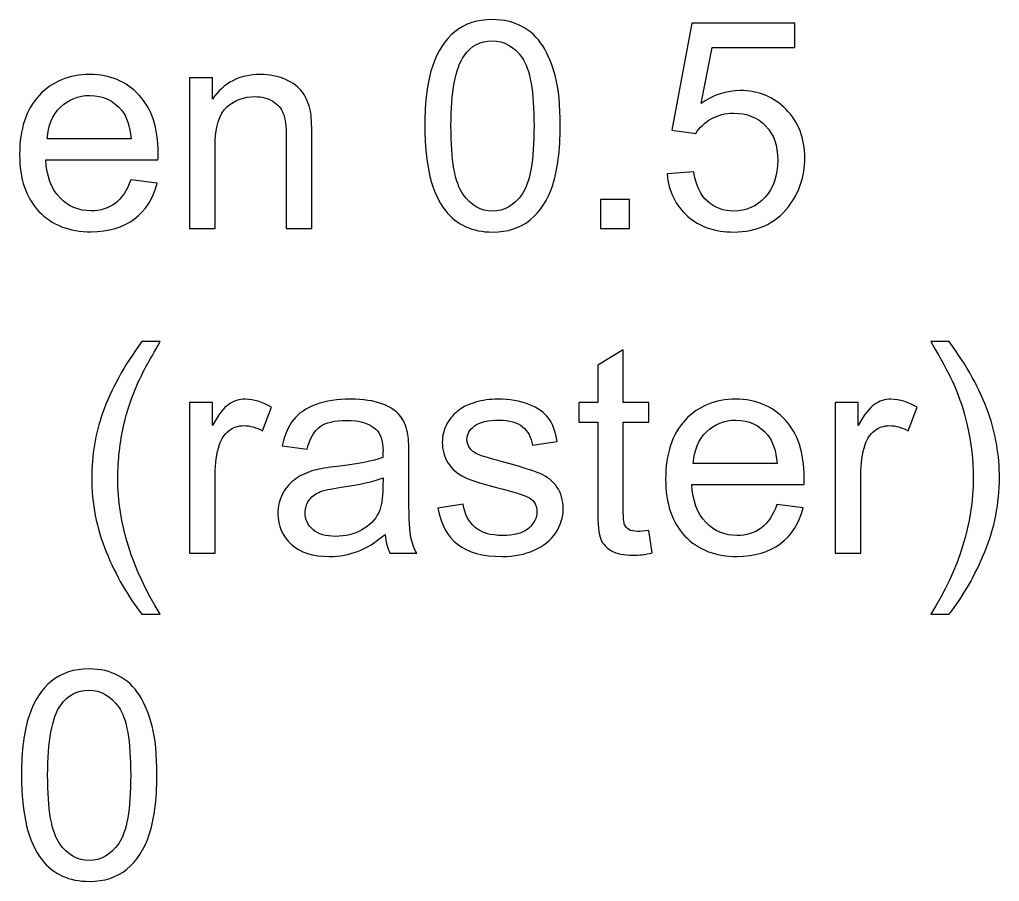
# Model space of a CAD drawing. Header units: millimetres. Extents: x -479 to -15, y -2164 to 1316.
# Drawn here: x -413.8 to -360.3, y 165 to 212 of the extents above; entities that cross this region are included whole.
import ezdxf

# ---------------------------------------------------------------- set-up
doc = ezdxf.new("R2010")
doc.units = ezdxf.units.MM
doc.header["$MEASUREMENT"] = 0
doc.layers.add('Laag 1', color=7, linetype='Continuous')

msp = doc.modelspace()

# ---------------------------------------------------------------- linework, layer by layer
at = {"layer": 'Laag 1', "color": 250}
for points, knots in [([(-391.6902, 206.1697), (-391.6902, 207.5092), (-391.5529, 208.5924), (-391.2781, 209.4114), (-391.2781, 209.4114), (-391.0007, 210.233), (-390.5912, 210.8644), (-390.047, 211.3056), (-390.047, 211.3056), (-389.5054, 211.7468), (-388.8211, 211.9661), (-387.9968, 211.9661), (-387.9968, 211.9661), (-387.3892, 211.9661), (-386.8555, 211.8446), (-386.3932, 211.5989), (-386.3932, 211.5989), (-385.9335, 211.3532), (-385.553, 210.9992), (-385.2571, 210.5368), (-385.2571, 210.5368), (-384.9612, 210.0771), (-384.7287, 209.5144), (-384.5597, 208.8513), (-384.5597, 208.8513), (-384.3879, 208.1881), (-384.3034, 207.2925), (-384.3034, 206.1697), (-384.3034, 206.1697), (-384.3034, 204.8382), (-384.4408, 203.7603), (-384.7129, 202.9413), (-384.7129, 202.9413), (-384.985, 202.1196), (-385.3945, 201.4882), (-385.9387, 201.0443), (-385.9387, 201.0443), (-386.4803, 200.6005), (-387.1672, 200.3786), (-387.9968, 200.3786), (-387.9968, 200.3786), (-389.0879, 200.3786), (-389.9466, 200.7669), (-390.5701, 201.5463), (-390.5701, 201.5463), (-391.3177, 202.4974), (-391.6902, 204.0377), (-391.6902, 206.1697)], [0, 0, 0, 0, 0.0769231, 0.0769231, 0.0769231, 0.0769231, 0.1538462, 0.1538462, 0.1538462, 0.1538462, 0.2307692, 0.2307692, 0.2307692, 0.2307692, 0.3076923, 0.3076923, 0.3076923, 0.3076923, 0.3846154, 0.3846154, 0.3846154, 0.3846154, 0.4615385, 0.4615385, 0.4615385, 0.4615385, 0.5384615, 0.5384615, 0.5384615, 0.5384615, 0.6153846, 0.6153846, 0.6153846, 0.6153846, 0.6923077, 0.6923077, 0.6923077, 0.6923077, 0.7692308, 0.7692308, 0.7692308, 0.7692308, 0.8461538, 0.8461538, 0.8461538, 0.8461538, 1, 1, 1, 1]), ([(-378.47, 203.5489), (-378.47, 203.5489), (-377.0117, 203.6599), (-377.0117, 203.6599), (-377.0117, 203.6599), (-376.9034, 202.9492), (-376.6524, 202.4155), (-376.2614, 202.0562), (-376.2614, 202.0562), (-375.8704, 201.6995), (-375.3922, 201.5199), (-374.8294, 201.5199), (-374.8294, 201.5199), (-374.1505, 201.5199), (-373.5825, 201.7735), (-373.1201, 202.2781), (-373.1201, 202.2781), (-372.6604, 202.7854), (-372.4306, 203.4564), (-372.4306, 204.2913), (-372.4306, 204.2913), (-372.4306, 205.0865), (-372.6499, 205.7126), (-373.0911, 206.1723), (-373.0911, 206.1723), (-373.5323, 206.632), (-374.1161, 206.8619), (-374.8427, 206.8619), (-374.8427, 206.8619), (-375.2944, 206.8619), (-375.6986, 206.7588), (-376.0579, 206.5528), (-376.0579, 206.5528), (-376.4146, 206.3467), (-376.6947, 206.0799), (-376.9007, 205.7523), (-376.9007, 205.7523), (-376.9007, 205.7523), (-378.2164, 205.9425), (-378.2164, 205.9425), (-378.2164, 205.9425), (-378.2164, 205.9425), (-377.1226, 211.7759), (-377.1226, 211.7759), (-377.1226, 211.7759), (-377.1226, 211.7759), (-371.4953, 211.7759), (-371.4953, 211.7759), (-371.4953, 211.7759), (-371.4953, 211.7759), (-371.4953, 210.4443), (-371.4953, 210.4443), (-371.4953, 210.4443), (-371.4953, 210.4443), (-376.0104, 210.4443), (-376.0104, 210.4443), (-376.0104, 210.4443), (-376.0104, 210.4443), (-376.6154, 207.3823), (-376.6154, 207.3823), (-376.6154, 207.3823), (-375.9364, 207.8605), (-375.2231, 208.0983), (-374.4781, 208.0983), (-374.4781, 208.0983), (-373.49, 208.0983), (-372.6551, 207.7549), (-371.9762, 207.068), (-371.9762, 207.068), (-371.2972, 206.3811), (-370.9564, 205.4986), (-370.9564, 204.4207), (-370.9564, 204.4207), (-370.9564, 203.393), (-371.2549, 202.5053), (-371.852, 201.7577), (-371.852, 201.7577), (-372.5785, 200.8383), (-373.5719, 200.3786), (-374.8294, 200.3786), (-374.8294, 200.3786), (-375.8598, 200.3786), (-376.6999, 200.6692), (-377.3525, 201.2478), (-377.3525, 201.2478), (-378.0051, 201.8264), (-378.3776, 202.5925), (-378.47, 203.5489)], [0, 0, 0, 0, 0.0434783, 0.0434783, 0.0434783, 0.0434783, 0.0869565, 0.0869565, 0.0869565, 0.0869565, 0.1304348, 0.1304348, 0.1304348, 0.1304348, 0.173913, 0.173913, 0.173913, 0.173913, 0.2173913, 0.2173913, 0.2173913, 0.2173913, 0.2608696, 0.2608696, 0.2608696, 0.2608696, 0.3043478, 0.3043478, 0.3043478, 0.3043478, 0.3478261, 0.3478261, 0.3478261, 0.3478261, 0.3913043, 0.3913043, 0.3913043, 0.3913043, 0.4347826, 0.4347826, 0.4347826, 0.4347826, 0.4782609, 0.4782609, 0.4782609, 0.4782609, 0.5217391, 0.5217391, 0.5217391, 0.5217391, 0.5652174, 0.5652174, 0.5652174, 0.5652174, 0.6086957, 0.6086957, 0.6086957, 0.6086957, 0.6521739, 0.6521739, 0.6521739, 0.6521739, 0.6956522, 0.6956522, 0.6956522, 0.6956522, 0.7391304, 0.7391304, 0.7391304, 0.7391304, 0.7826087, 0.7826087, 0.7826087, 0.7826087, 0.826087, 0.826087, 0.826087, 0.826087, 0.8695652, 0.8695652, 0.8695652, 0.8695652, 0.9130435, 0.9130435, 0.9130435, 0.9130435, 1, 1, 1, 1]), ([(-390.2636, 206.1644), (-390.2636, 204.2966), (-390.047, 203.0549), (-389.611, 202.4419), (-389.611, 202.4419), (-389.1751, 201.8264), (-388.6362, 201.5199), (-387.9968, 201.5199), (-387.9968, 201.5199), (-387.3575, 201.5199), (-386.8185, 201.829), (-386.3826, 202.4446), (-386.3826, 202.4446), (-385.9467, 203.0628), (-385.73, 204.3019), (-385.73, 206.1644), (-385.73, 206.1644), (-385.73, 208.0323), (-385.9467, 209.274), (-386.3826, 209.8869), (-386.3826, 209.8869), (-386.8159, 210.5025), (-387.3601, 210.8089), (-388.0127, 210.8089), (-388.0127, 210.8089), (-388.652, 210.8089), (-389.1645, 210.5368), (-389.5476, 209.9952), (-389.5476, 209.9952), (-390.0258, 209.3057), (-390.2636, 208.027), (-390.2636, 206.1644)], [0, 0, 0, 0, 0.1111111, 0.1111111, 0.1111111, 0.1111111, 0.2222222, 0.2222222, 0.2222222, 0.2222222, 0.3333333, 0.3333333, 0.3333333, 0.3333333, 0.4444444, 0.4444444, 0.4444444, 0.4444444, 0.5555556, 0.5555556, 0.5555556, 0.5555556, 0.6666667, 0.6666667, 0.6666667, 0.6666667, 0.7777778, 0.7777778, 0.7777778, 0.7777778, 1, 1, 1, 1]), ([(-407.7346, 203.2319), (-407.7346, 203.2319), (-406.2921, 203.0416), (-406.2921, 203.0416), (-406.2921, 203.0416), (-406.5167, 202.2042), (-406.9368, 201.5516), (-407.5497, 201.0893), (-407.5497, 201.0893), (-408.1626, 200.6269), (-408.9446, 200.3944), (-409.8984, 200.3944), (-409.8984, 200.3944), (-411.0978, 200.3944), (-412.0489, 200.7643), (-412.7517, 201.504), (-412.7517, 201.504), (-413.4544, 202.2411), (-413.8058, 203.2794), (-413.8058, 204.6136), (-413.8058, 204.6136), (-413.8058, 205.9927), (-413.4518, 207.0653), (-412.7411, 207.8262), (-412.7411, 207.8262), (-412.0304, 208.5897), (-411.1084, 208.9701), (-409.975, 208.9701), (-409.975, 208.9701), (-408.8786, 208.9701), (-407.983, 208.5976), (-407.2881, 207.85), (-407.2881, 207.85), (-406.5933, 207.1023), (-406.2446, 206.0508), (-406.2446, 204.6955), (-406.2446, 204.6955), (-406.2446, 204.6136), (-406.2472, 204.4894), (-406.2525, 204.3256), (-406.2525, 204.3256), (-406.2525, 204.3256), (-412.3791, 204.3256), (-412.3791, 204.3256), (-412.3791, 204.3256), (-412.3263, 203.4247), (-412.0727, 202.7325), (-411.613, 202.2544), (-411.613, 202.2544), (-411.1559, 201.7762), (-410.5826, 201.5357), (-409.8984, 201.5357), (-409.8984, 201.5357), (-409.3885, 201.5357), (-408.9526, 201.6705), (-408.5933, 201.94), (-408.5933, 201.94), (-408.2313, 202.2094), (-407.946, 202.6401), (-407.7346, 203.2319)], [0, 0, 0, 0, 0.0625, 0.0625, 0.0625, 0.0625, 0.125, 0.125, 0.125, 0.125, 0.1875, 0.1875, 0.1875, 0.1875, 0.25, 0.25, 0.25, 0.25, 0.3125, 0.3125, 0.3125, 0.3125, 0.375, 0.375, 0.375, 0.375, 0.4375, 0.4375, 0.4375, 0.4375, 0.5, 0.5, 0.5, 0.5, 0.5625, 0.5625, 0.5625, 0.5625, 0.625, 0.625, 0.625, 0.625, 0.6875, 0.6875, 0.6875, 0.6875, 0.75, 0.75, 0.75, 0.75, 0.8125, 0.8125, 0.8125, 0.8125, 0.875, 0.875, 0.875, 0.875, 1, 1, 1, 1]), ([(-404.53, 200.5688), (-404.53, 200.5688), (-404.53, 208.7958), (-404.53, 208.7958), (-404.53, 208.7958), (-404.53, 208.7958), (-403.2777, 208.7958), (-403.2777, 208.7958), (-403.2777, 208.7958), (-403.2777, 208.7958), (-403.2777, 207.628), (-403.2777, 207.628), (-403.2777, 207.628), (-402.6754, 208.5237), (-401.8035, 208.9701), (-400.6648, 208.9701), (-400.6648, 208.9701), (-400.1682, 208.9701), (-399.7138, 208.8803), (-399.299, 208.7033), (-399.299, 208.7033), (-398.8842, 208.5263), (-398.5724, 208.2912), (-398.3664, 208.0032), (-398.3664, 208.0032), (-398.1603, 207.7152), (-398.015, 207.3718), (-397.9331, 206.9755), (-397.9331, 206.9755), (-397.8829, 206.7166), (-397.8565, 206.2648), (-397.8565, 205.6202), (-397.8565, 205.6202), (-397.8565, 205.6202), (-397.8565, 200.5688), (-397.8565, 200.5688), (-397.8565, 200.5688), (-397.8565, 200.5688), (-399.2514, 200.5688), (-399.2514, 200.5688), (-399.2514, 200.5688), (-399.2514, 200.5688), (-399.2514, 205.5673), (-399.2514, 205.5673), (-399.2514, 205.5673), (-399.2514, 206.1354), (-399.3043, 206.5607), (-399.4126, 206.8407), (-399.4126, 206.8407), (-399.5209, 207.1208), (-399.7138, 207.3454), (-399.9885, 207.5144), (-399.9885, 207.5144), (-400.2633, 207.6809), (-400.5882, 207.7654), (-400.9581, 207.7654), (-400.9581, 207.7654), (-401.5499, 207.7654), (-402.0598, 207.5778), (-402.4904, 207.2001), (-402.4904, 207.2001), (-402.9211, 206.8249), (-403.1351, 206.1089), (-403.1351, 205.0574), (-403.1351, 205.0574), (-403.1351, 205.0574), (-403.1351, 200.5688), (-403.1351, 200.5688), (-403.1351, 200.5688), (-403.1351, 200.5688), (-404.53, 200.5688), (-404.53, 200.5688)], [0, 0, 0, 0, 0.0526316, 0.0526316, 0.0526316, 0.0526316, 0.1052632, 0.1052632, 0.1052632, 0.1052632, 0.1578947, 0.1578947, 0.1578947, 0.1578947, 0.2105263, 0.2105263, 0.2105263, 0.2105263, 0.2631579, 0.2631579, 0.2631579, 0.2631579, 0.3157895, 0.3157895, 0.3157895, 0.3157895, 0.3684211, 0.3684211, 0.3684211, 0.3684211, 0.4210526, 0.4210526, 0.4210526, 0.4210526, 0.4736842, 0.4736842, 0.4736842, 0.4736842, 0.5263158, 0.5263158, 0.5263158, 0.5263158, 0.5789474, 0.5789474, 0.5789474, 0.5789474, 0.6315789, 0.6315789, 0.6315789, 0.6315789, 0.6842105, 0.6842105, 0.6842105, 0.6842105, 0.7368421, 0.7368421, 0.7368421, 0.7368421, 0.7894737, 0.7894737, 0.7894737, 0.7894737, 0.8421053, 0.8421053, 0.8421053, 0.8421053, 0.8947368, 0.8947368, 0.8947368, 0.8947368, 1, 1, 1, 1]), ([(-412.2999, 205.4669), (-412.2999, 205.4669), (-407.7188, 205.4669), (-407.7188, 205.4669), (-407.7188, 205.4669), (-407.7795, 206.1591), (-407.9566, 206.6769), (-408.2445, 207.023), (-408.2445, 207.023), (-408.6857, 207.5594), (-409.2617, 207.8288), (-409.9671, 207.8288), (-409.9671, 207.8288), (-410.6064, 207.8288), (-411.1427, 207.6148), (-411.5786, 207.1868), (-411.5786, 207.1868), (-412.0119, 206.7588), (-412.2523, 206.1856), (-412.2999, 205.4669)], [0, 0, 0, 0, 0.1666667, 0.1666667, 0.1666667, 0.1666667, 0.3333333, 0.3333333, 0.3333333, 0.3333333, 0.5, 0.5, 0.5, 0.5, 0.6666667, 0.6666667, 0.6666667, 0.6666667, 1, 1, 1, 1]), ([(-382.0974, 200.5688), (-382.0974, 200.5688), (-382.0974, 202.154), (-382.0974, 202.154), (-382.0974, 202.154), (-382.0974, 202.154), (-380.5122, 202.154), (-380.5122, 202.154), (-380.5122, 202.154), (-380.5122, 202.154), (-380.5122, 200.5688), (-380.5122, 200.5688), (-380.5122, 200.5688), (-380.5122, 200.5688), (-382.0974, 200.5688), (-382.0974, 200.5688)], [0, 0, 0, 0, 0.2, 0.2, 0.2, 0.2, 0.4, 0.4, 0.4, 0.4, 0.6, 0.6, 0.6, 0.6, 1, 1, 1, 1]), ([(-407.1297, 179.5311), (-407.8959, 180.5007), (-408.5458, 181.634), (-409.0768, 182.9339), (-409.0768, 182.9339), (-409.6079, 184.2337), (-409.8721, 185.5811), (-409.8721, 186.9734), (-409.8721, 186.9734), (-409.8721, 188.2019), (-409.6739, 189.3775), (-409.2776, 190.5004), (-409.2776, 190.5004), (-408.8126, 191.8055), (-408.0967, 193.1053), (-407.1297, 194.3999), (-407.1297, 194.3999), (-407.1297, 194.3999), (-406.1311, 194.3999), (-406.1311, 194.3999), (-406.1311, 194.3999), (-406.7546, 193.3272), (-407.1694, 192.5611), (-407.3701, 192.1014), (-407.3701, 192.1014), (-407.6845, 191.3907), (-407.9329, 190.6483), (-408.1125, 189.8742), (-408.1125, 189.8742), (-408.3344, 188.9099), (-408.4454, 187.9403), (-408.4454, 186.9655), (-408.4454, 186.9655), (-408.4454, 184.4847), (-407.674, 182.0066), (-406.1311, 179.5311), (-406.1311, 179.5311), (-406.1311, 179.5311), (-407.1297, 179.5311), (-407.1297, 179.5311)], [0, 0, 0, 0, 0.0909091, 0.0909091, 0.0909091, 0.0909091, 0.1818182, 0.1818182, 0.1818182, 0.1818182, 0.2727273, 0.2727273, 0.2727273, 0.2727273, 0.3636364, 0.3636364, 0.3636364, 0.3636364, 0.4545455, 0.4545455, 0.4545455, 0.4545455, 0.5454545, 0.5454545, 0.5454545, 0.5454545, 0.6363636, 0.6363636, 0.6363636, 0.6363636, 0.7272727, 0.7272727, 0.7272727, 0.7272727, 0.8181818, 0.8181818, 0.8181818, 0.8181818, 1, 1, 1, 1]), ([(-363.0755, 179.5311), (-363.0755, 179.5311), (-364.0742, 179.5311), (-364.0742, 179.5311), (-364.0742, 179.5311), (-362.5313, 182.0066), (-361.7598, 184.4847), (-361.7598, 186.9655), (-361.7598, 186.9655), (-361.7598, 187.9351), (-361.8708, 188.8967), (-362.0927, 189.8505), (-362.0927, 189.8505), (-362.2671, 190.6245), (-362.5128, 191.3669), (-362.8272, 192.0802), (-362.8272, 192.0802), (-363.0279, 192.5426), (-363.4454, 193.3167), (-364.0742, 194.3999), (-364.0742, 194.3999), (-364.0742, 194.3999), (-363.0755, 194.3999), (-363.0755, 194.3999), (-363.0755, 194.3999), (-362.1086, 193.1053), (-361.3926, 191.8055), (-360.9276, 190.5004), (-360.9276, 190.5004), (-360.5313, 189.3775), (-360.3332, 188.2019), (-360.3332, 186.9734), (-360.3332, 186.9734), (-360.3332, 185.5811), (-360.6, 184.2337), (-361.1337, 182.9339), (-361.1337, 182.9339), (-361.6647, 181.634), (-362.312, 180.5007), (-363.0755, 179.5311)], [0, 0, 0, 0, 0.0909091, 0.0909091, 0.0909091, 0.0909091, 0.1818182, 0.1818182, 0.1818182, 0.1818182, 0.2727273, 0.2727273, 0.2727273, 0.2727273, 0.3636364, 0.3636364, 0.3636364, 0.3636364, 0.4545455, 0.4545455, 0.4545455, 0.4545455, 0.5454545, 0.5454545, 0.5454545, 0.5454545, 0.6363636, 0.6363636, 0.6363636, 0.6363636, 0.7272727, 0.7272727, 0.7272727, 0.7272727, 0.8181818, 0.8181818, 0.8181818, 0.8181818, 1, 1, 1, 1]), ([(-379.466, 184.1043), (-379.466, 184.1043), (-379.2758, 182.8731), (-379.2758, 182.8731), (-379.2758, 182.8731), (-379.6668, 182.7912), (-380.0182, 182.7489), (-380.3247, 182.7489), (-380.3247, 182.7489), (-380.8293, 182.7489), (-381.2203, 182.8282), (-381.5003, 182.9894), (-381.5003, 182.9894), (-381.7777, 183.1505), (-381.9732, 183.3592), (-382.0868, 183.6208), (-382.0868, 183.6208), (-382.2004, 183.8823), (-382.2559, 184.4319), (-382.2559, 185.2693), (-382.2559, 185.2693), (-382.2559, 185.2693), (-382.2559, 190.009), (-382.2559, 190.009), (-382.2559, 190.009), (-382.2559, 190.009), (-383.2863, 190.009), (-383.2863, 190.009), (-383.2863, 190.009), (-383.2863, 190.009), (-383.2863, 191.0869), (-383.2863, 191.0869), (-383.2863, 191.0869), (-383.2863, 191.0869), (-382.2559, 191.0869), (-382.2559, 191.0869), (-382.2559, 191.0869), (-382.2559, 191.0869), (-382.2559, 193.1212), (-382.2559, 193.1212), (-382.2559, 193.1212), (-382.2559, 193.1212), (-380.861, 193.9587), (-380.861, 193.9587), (-380.861, 193.9587), (-380.861, 193.9587), (-380.861, 191.0869), (-380.861, 191.0869), (-380.861, 191.0869), (-380.861, 191.0869), (-379.466, 191.0869), (-379.466, 191.0869), (-379.466, 191.0869), (-379.466, 191.0869), (-379.466, 190.009), (-379.466, 190.009), (-379.466, 190.009), (-379.466, 190.009), (-380.861, 190.009), (-380.861, 190.009), (-380.861, 190.009), (-380.861, 190.009), (-380.861, 185.1901), (-380.861, 185.1901), (-380.861, 185.1901), (-380.861, 184.7912), (-380.8372, 184.5349), (-380.787, 184.4213), (-380.787, 184.4213), (-380.7395, 184.3077), (-380.6602, 184.2179), (-380.5492, 184.1492), (-380.5492, 184.1492), (-380.4383, 184.0831), (-380.2798, 184.0488), (-380.0737, 184.0488), (-380.0737, 184.0488), (-379.9205, 184.0488), (-379.717, 184.0673), (-379.466, 184.1043)], [0, 0, 0, 0, 0.047619, 0.047619, 0.047619, 0.047619, 0.0952381, 0.0952381, 0.0952381, 0.0952381, 0.1428571, 0.1428571, 0.1428571, 0.1428571, 0.1904762, 0.1904762, 0.1904762, 0.1904762, 0.2380952, 0.2380952, 0.2380952, 0.2380952, 0.2857143, 0.2857143, 0.2857143, 0.2857143, 0.3333333, 0.3333333, 0.3333333, 0.3333333, 0.3809524, 0.3809524, 0.3809524, 0.3809524, 0.4285714, 0.4285714, 0.4285714, 0.4285714, 0.4761905, 0.4761905, 0.4761905, 0.4761905, 0.5238095, 0.5238095, 0.5238095, 0.5238095, 0.5714286, 0.5714286, 0.5714286, 0.5714286, 0.6190476, 0.6190476, 0.6190476, 0.6190476, 0.6666667, 0.6666667, 0.6666667, 0.6666667, 0.7142857, 0.7142857, 0.7142857, 0.7142857, 0.7619048, 0.7619048, 0.7619048, 0.7619048, 0.8095238, 0.8095238, 0.8095238, 0.8095238, 0.8571429, 0.8571429, 0.8571429, 0.8571429, 0.9047619, 0.9047619, 0.9047619, 0.9047619, 1, 1, 1, 1]), ([(-404.53, 182.8599), (-404.53, 182.8599), (-404.53, 191.0869), (-404.53, 191.0869), (-404.53, 191.0869), (-404.53, 191.0869), (-403.2778, 191.0869), (-403.2778, 191.0869), (-403.2778, 191.0869), (-403.2778, 191.0869), (-403.2778, 189.8267), (-403.2778, 189.8267), (-403.2778, 189.8267), (-402.9581, 190.4105), (-402.6622, 190.7963), (-402.3901, 190.9812), (-402.3901, 190.9812), (-402.118, 191.1688), (-401.8194, 191.2612), (-401.4945, 191.2612), (-401.4945, 191.2612), (-401.0242, 191.2612), (-400.546, 191.1133), (-400.0599, 190.82), (-400.0599, 190.82), (-400.0599, 190.82), (-400.5566, 189.5334), (-400.5566, 189.5334), (-400.5566, 189.5334), (-400.8947, 189.7236), (-401.2329, 189.8188), (-401.5711, 189.8188), (-401.5711, 189.8188), (-401.8749, 189.8188), (-402.147, 189.7263), (-402.3874, 189.544), (-402.3874, 189.544), (-402.6279, 189.3617), (-402.7996, 189.1081), (-402.9026, 188.7831), (-402.9026, 188.7831), (-403.0585, 188.2891), (-403.1351, 187.7475), (-403.1351, 187.1583), (-403.1351, 187.1583), (-403.1351, 187.1583), (-403.1351, 182.8599), (-403.1351, 182.8599), (-403.1351, 182.8599), (-403.1351, 182.8599), (-404.53, 182.8599), (-404.53, 182.8599)], [0, 0, 0, 0, 0.0714286, 0.0714286, 0.0714286, 0.0714286, 0.1428571, 0.1428571, 0.1428571, 0.1428571, 0.2142857, 0.2142857, 0.2142857, 0.2142857, 0.2857143, 0.2857143, 0.2857143, 0.2857143, 0.3571429, 0.3571429, 0.3571429, 0.3571429, 0.4285714, 0.4285714, 0.4285714, 0.4285714, 0.5, 0.5, 0.5, 0.5, 0.5714286, 0.5714286, 0.5714286, 0.5714286, 0.6428571, 0.6428571, 0.6428571, 0.6428571, 0.7142857, 0.7142857, 0.7142857, 0.7142857, 0.7857143, 0.7857143, 0.7857143, 0.7857143, 0.8571429, 0.8571429, 0.8571429, 0.8571429, 1, 1, 1, 1]), ([(-393.8619, 183.8903), (-394.3797, 183.4491), (-394.879, 183.1399), (-395.3572, 182.9577), (-395.3572, 182.9577), (-395.8354, 182.7754), (-396.348, 182.6855), (-396.8975, 182.6855), (-396.8975, 182.6855), (-397.801, 182.6855), (-398.4959, 182.9048), (-398.982, 183.346), (-398.982, 183.346), (-399.4681, 183.7846), (-399.7111, 184.3473), (-399.7111, 185.0316), (-399.7111, 185.0316), (-399.7111, 185.4331), (-399.6187, 185.8004), (-399.4364, 186.1333), (-399.4364, 186.1333), (-399.2514, 186.4661), (-399.011, 186.7303), (-398.7151, 186.9311), (-398.7151, 186.9311), (-398.4166, 187.1319), (-398.0837, 187.2851), (-397.7112, 187.3882), (-397.7112, 187.3882), (-397.4364, 187.4595), (-397.0217, 187.5282), (-396.4695, 187.5969), (-396.4695, 187.5969), (-395.344, 187.729), (-394.5118, 187.8901), (-393.9808, 188.0751), (-393.9808, 188.0751), (-393.9755, 188.2653), (-393.9729, 188.3868), (-393.9729, 188.437), (-393.9729, 188.437), (-393.9729, 189.0024), (-394.105, 189.4013), (-394.3692, 189.6338), (-394.3692, 189.6338), (-394.7258, 189.9482), (-395.2568, 190.1041), (-395.9596, 190.1041), (-395.9596, 190.1041), (-396.6174, 190.1041), (-397.1036, 189.9878), (-397.4153, 189.758), (-397.4153, 189.758), (-397.7297, 189.5281), (-397.9595, 189.1213), (-398.1101, 188.5348), (-398.1101, 188.5348), (-398.1101, 188.5348), (-399.4734, 188.725), (-399.4734, 188.725), (-399.4734, 188.725), (-399.3492, 189.3089), (-399.1458, 189.7818), (-398.8604, 190.1411), (-398.8604, 190.1411), (-398.5751, 190.5004), (-398.163, 190.7751), (-397.624, 190.9706), (-397.624, 190.9706), (-397.0877, 191.1635), (-396.4616, 191.2612), (-395.7535, 191.2612), (-395.7535, 191.2612), (-395.0508, 191.2612), (-394.4775, 191.1793), (-394.0363, 191.0129), (-394.0363, 191.0129), (-393.5977, 190.8465), (-393.2728, 190.6404), (-393.0667, 190.3894), (-393.0667, 190.3894), (-392.8606, 190.1384), (-392.7153, 189.8214), (-392.6308, 189.4383), (-392.6308, 189.4383), (-392.5858, 189.2005), (-392.5621, 188.7725), (-392.5621, 188.157), (-392.5621, 188.157), (-392.5621, 188.157), (-392.5621, 186.3076), (-392.5621, 186.3076), (-392.5621, 186.3076), (-392.5621, 185.0157), (-392.533, 184.1994), (-392.4749, 183.8533), (-392.4749, 183.8533), (-392.4194, 183.5072), (-392.3032, 183.1769), (-392.1341, 182.8599), (-392.1341, 182.8599), (-392.1341, 182.8599), (-393.5924, 182.8599), (-393.5924, 182.8599), (-393.5924, 182.8599), (-393.7324, 183.1532), (-393.8223, 183.4966), (-393.8619, 183.8903)], [0, 0, 0, 0, 0.0357143, 0.0357143, 0.0357143, 0.0357143, 0.0714286, 0.0714286, 0.0714286, 0.0714286, 0.1071429, 0.1071429, 0.1071429, 0.1071429, 0.1428571, 0.1428571, 0.1428571, 0.1428571, 0.1785714, 0.1785714, 0.1785714, 0.1785714, 0.2142857, 0.2142857, 0.2142857, 0.2142857, 0.25, 0.25, 0.25, 0.25, 0.2857143, 0.2857143, 0.2857143, 0.2857143, 0.3214286, 0.3214286, 0.3214286, 0.3214286, 0.3571429, 0.3571429, 0.3571429, 0.3571429, 0.3928571, 0.3928571, 0.3928571, 0.3928571, 0.4285714, 0.4285714, 0.4285714, 0.4285714, 0.4642857, 0.4642857, 0.4642857, 0.4642857, 0.5, 0.5, 0.5, 0.5, 0.5357143, 0.5357143, 0.5357143, 0.5357143, 0.5714286, 0.5714286, 0.5714286, 0.5714286, 0.6071429, 0.6071429, 0.6071429, 0.6071429, 0.6428571, 0.6428571, 0.6428571, 0.6428571, 0.6785714, 0.6785714, 0.6785714, 0.6785714, 0.7142857, 0.7142857, 0.7142857, 0.7142857, 0.75, 0.75, 0.75, 0.75, 0.7857143, 0.7857143, 0.7857143, 0.7857143, 0.8214286, 0.8214286, 0.8214286, 0.8214286, 0.8571429, 0.8571429, 0.8571429, 0.8571429, 0.8928571, 0.8928571, 0.8928571, 0.8928571, 0.9285714, 0.9285714, 0.9285714, 0.9285714, 1, 1, 1, 1]), ([(-390.9743, 185.3169), (-390.9743, 185.3169), (-389.5952, 185.5388), (-389.5952, 185.5388), (-389.5952, 185.5388), (-389.5186, 184.9867), (-389.302, 184.5639), (-388.9479, 184.2681), (-388.9479, 184.2681), (-388.5939, 183.9748), (-388.0972, 183.8268), (-387.4632, 183.8268), (-387.4632, 183.8268), (-386.8212, 183.8268), (-386.3456, 183.9563), (-386.0339, 184.2179), (-386.0339, 184.2179), (-385.7248, 184.4768), (-385.5689, 184.7832), (-385.5689, 185.1346), (-385.5689, 185.1346), (-385.5689, 185.449), (-385.7089, 185.6973), (-385.9863, 185.877), (-385.9863, 185.877), (-386.1818, 186.0012), (-386.6574, 186.157), (-387.413, 186.3499), (-387.413, 186.3499), (-388.4328, 186.6062), (-389.1382, 186.8281), (-389.5344, 187.0157), (-389.5344, 187.0157), (-389.9281, 187.2059), (-390.2266, 187.4648), (-390.4301, 187.7977), (-390.4301, 187.7977), (-390.6335, 188.1279), (-390.7365, 188.4951), (-390.7365, 188.8967), (-390.7365, 188.8967), (-390.7365, 189.2639), (-390.652, 189.6021), (-390.4855, 189.9139), (-390.4855, 189.9139), (-390.3165, 190.2256), (-390.0893, 190.4845), (-389.8013, 190.6906), (-389.8013, 190.6906), (-389.5846, 190.8491), (-389.2887, 190.9838), (-388.9162, 191.0948), (-388.9162, 191.0948), (-388.5411, 191.2058), (-388.1421, 191.2612), (-387.7142, 191.2612), (-387.7142, 191.2612), (-387.0695, 191.2612), (-386.5041, 191.1688), (-386.018, 190.9812), (-386.018, 190.9812), (-385.5293, 190.7963), (-385.17, 190.5426), (-384.9375, 190.2256), (-384.9375, 190.2256), (-384.7076, 189.9059), (-384.5465, 189.4806), (-384.4593, 188.9469), (-384.4593, 188.9469), (-384.4593, 188.9469), (-385.8225, 188.7567), (-385.8225, 188.7567), (-385.8225, 188.7567), (-385.8833, 189.1847), (-386.0629, 189.5202), (-386.3588, 189.7606), (-386.3588, 189.7606), (-386.6547, 190.001), (-387.0722, 190.1199), (-387.6138, 190.1199), (-387.6138, 190.1199), (-388.2505, 190.1199), (-388.7075, 190.0143), (-388.9796, 189.8029), (-388.9796, 189.8029), (-389.2518, 189.5915), (-389.3891, 189.3432), (-389.3891, 189.0605), (-389.3891, 189.0605), (-389.3891, 188.8809), (-389.3337, 188.7171), (-389.2201, 188.5718), (-389.2201, 188.5718), (-389.1065, 188.4238), (-388.9294, 188.2996), (-388.6864, 188.2019), (-388.6864, 188.2019), (-388.5464, 188.1491), (-388.1395, 188.0302), (-387.4579, 187.8452), (-387.4579, 187.8452), (-386.4751, 187.5837), (-385.7882, 187.367), (-385.3972, 187.2006), (-385.3972, 187.2006), (-385.0062, 187.0342), (-384.6997, 186.7885), (-384.4778, 186.4714), (-384.4778, 186.4714), (-384.2532, 186.1517), (-384.1423, 185.7555), (-384.1423, 185.2799), (-384.1423, 185.2799), (-384.1423, 184.8176), (-384.277, 184.3817), (-384.5491, 183.9722), (-384.5491, 183.9722), (-384.8212, 183.5627), (-385.2122, 183.2456), (-385.7221, 183.0211), (-385.7221, 183.0211), (-386.2347, 182.7965), (-386.8133, 182.6855), (-387.4579, 182.6855), (-387.4579, 182.6855), (-388.5252, 182.6855), (-389.3416, 182.9075), (-389.9017, 183.3487), (-389.9017, 183.3487), (-390.4618, 183.7925), (-390.8184, 184.4477), (-390.9743, 185.3169)], [0, 0, 0, 0, 0.0294118, 0.0294118, 0.0294118, 0.0294118, 0.0588235, 0.0588235, 0.0588235, 0.0588235, 0.0882353, 0.0882353, 0.0882353, 0.0882353, 0.1176471, 0.1176471, 0.1176471, 0.1176471, 0.1470588, 0.1470588, 0.1470588, 0.1470588, 0.1764706, 0.1764706, 0.1764706, 0.1764706, 0.2058824, 0.2058824, 0.2058824, 0.2058824, 0.2352941, 0.2352941, 0.2352941, 0.2352941, 0.2647059, 0.2647059, 0.2647059, 0.2647059, 0.2941176, 0.2941176, 0.2941176, 0.2941176, 0.3235294, 0.3235294, 0.3235294, 0.3235294, 0.3529412, 0.3529412, 0.3529412, 0.3529412, 0.3823529, 0.3823529, 0.3823529, 0.3823529, 0.4117647, 0.4117647, 0.4117647, 0.4117647, 0.4411765, 0.4411765, 0.4411765, 0.4411765, 0.4705882, 0.4705882, 0.4705882, 0.4705882, 0.5, 0.5, 0.5, 0.5, 0.5294118, 0.5294118, 0.5294118, 0.5294118, 0.5588235, 0.5588235, 0.5588235, 0.5588235, 0.5882353, 0.5882353, 0.5882353, 0.5882353, 0.6176471, 0.6176471, 0.6176471, 0.6176471, 0.6470588, 0.6470588, 0.6470588, 0.6470588, 0.6764706, 0.6764706, 0.6764706, 0.6764706, 0.7058824, 0.7058824, 0.7058824, 0.7058824, 0.7352941, 0.7352941, 0.7352941, 0.7352941, 0.7647059, 0.7647059, 0.7647059, 0.7647059, 0.7941176, 0.7941176, 0.7941176, 0.7941176, 0.8235294, 0.8235294, 0.8235294, 0.8235294, 0.8529412, 0.8529412, 0.8529412, 0.8529412, 0.8823529, 0.8823529, 0.8823529, 0.8823529, 0.9117647, 0.9117647, 0.9117647, 0.9117647, 0.9411765, 0.9411765, 0.9411765, 0.9411765, 1, 1, 1, 1]), ([(-372.4781, 185.523), (-372.4781, 185.523), (-371.0356, 185.3327), (-371.0356, 185.3327), (-371.0356, 185.3327), (-371.2602, 184.4953), (-371.6803, 183.8427), (-372.2932, 183.3804), (-372.2932, 183.3804), (-372.9061, 182.918), (-373.6881, 182.6855), (-374.6419, 182.6855), (-374.6419, 182.6855), (-375.8413, 182.6855), (-376.7924, 183.0554), (-377.4952, 183.7951), (-377.4952, 183.7951), (-378.1979, 184.5322), (-378.5493, 185.5705), (-378.5493, 186.9047), (-378.5493, 186.9047), (-378.5493, 188.2838), (-378.1953, 189.3564), (-377.4846, 190.1173), (-377.4846, 190.1173), (-376.7739, 190.8808), (-375.8519, 191.2612), (-374.7185, 191.2612), (-374.7185, 191.2612), (-373.6221, 191.2612), (-372.7265, 190.8887), (-372.0316, 190.1411), (-372.0316, 190.1411), (-371.3368, 189.3934), (-370.9881, 188.3419), (-370.9881, 186.9866), (-370.9881, 186.9866), (-370.9881, 186.9047), (-370.9907, 186.7805), (-370.996, 186.6167), (-370.996, 186.6167), (-370.996, 186.6167), (-377.1226, 186.6167), (-377.1226, 186.6167), (-377.1226, 186.6167), (-377.0698, 185.7158), (-376.8162, 185.0236), (-376.3565, 184.5455), (-376.3565, 184.5455), (-375.8994, 184.0673), (-375.3261, 183.8268), (-374.6419, 183.8268), (-374.6419, 183.8268), (-374.132, 183.8268), (-373.6961, 183.9616), (-373.3368, 184.2311), (-373.3368, 184.2311), (-372.9748, 184.5005), (-372.6895, 184.9312), (-372.4781, 185.523)], [0, 0, 0, 0, 0.0625, 0.0625, 0.0625, 0.0625, 0.125, 0.125, 0.125, 0.125, 0.1875, 0.1875, 0.1875, 0.1875, 0.25, 0.25, 0.25, 0.25, 0.3125, 0.3125, 0.3125, 0.3125, 0.375, 0.375, 0.375, 0.375, 0.4375, 0.4375, 0.4375, 0.4375, 0.5, 0.5, 0.5, 0.5, 0.5625, 0.5625, 0.5625, 0.5625, 0.625, 0.625, 0.625, 0.625, 0.6875, 0.6875, 0.6875, 0.6875, 0.75, 0.75, 0.75, 0.75, 0.8125, 0.8125, 0.8125, 0.8125, 0.875, 0.875, 0.875, 0.875, 1, 1, 1, 1]), ([(-369.2893, 182.8599), (-369.2893, 182.8599), (-369.2893, 191.0869), (-369.2893, 191.0869), (-369.2893, 191.0869), (-369.2893, 191.0869), (-368.0371, 191.0869), (-368.0371, 191.0869), (-368.0371, 191.0869), (-368.0371, 191.0869), (-368.0371, 189.8267), (-368.0371, 189.8267), (-368.0371, 189.8267), (-367.7174, 190.4105), (-367.4215, 190.7963), (-367.1494, 190.9812), (-367.1494, 190.9812), (-366.8773, 191.1688), (-366.5787, 191.2612), (-366.2538, 191.2612), (-366.2538, 191.2612), (-365.7835, 191.2612), (-365.3053, 191.1133), (-364.8192, 190.82), (-364.8192, 190.82), (-364.8192, 190.82), (-365.3159, 189.5334), (-365.3159, 189.5334), (-365.3159, 189.5334), (-365.654, 189.7236), (-365.9922, 189.8188), (-366.3304, 189.8188), (-366.3304, 189.8188), (-366.6342, 189.8188), (-366.9063, 189.7263), (-367.1467, 189.544), (-367.1467, 189.544), (-367.3872, 189.3617), (-367.5589, 189.1081), (-367.6619, 188.7831), (-367.6619, 188.7831), (-367.8178, 188.2891), (-367.8944, 187.7475), (-367.8944, 187.1583), (-367.8944, 187.1583), (-367.8944, 187.1583), (-367.8944, 182.8599), (-367.8944, 182.8599), (-367.8944, 182.8599), (-367.8944, 182.8599), (-369.2893, 182.8599), (-369.2893, 182.8599)], [0, 0, 0, 0, 0.0714286, 0.0714286, 0.0714286, 0.0714286, 0.1428571, 0.1428571, 0.1428571, 0.1428571, 0.2142857, 0.2142857, 0.2142857, 0.2142857, 0.2857143, 0.2857143, 0.2857143, 0.2857143, 0.3571429, 0.3571429, 0.3571429, 0.3571429, 0.4285714, 0.4285714, 0.4285714, 0.4285714, 0.5, 0.5, 0.5, 0.5, 0.5714286, 0.5714286, 0.5714286, 0.5714286, 0.6428571, 0.6428571, 0.6428571, 0.6428571, 0.7142857, 0.7142857, 0.7142857, 0.7142857, 0.7857143, 0.7857143, 0.7857143, 0.7857143, 0.8571429, 0.8571429, 0.8571429, 0.8571429, 1, 1, 1, 1]), ([(-377.0434, 187.758), (-377.0434, 187.758), (-372.4623, 187.758), (-372.4623, 187.758), (-372.4623, 187.758), (-372.523, 188.4502), (-372.7001, 188.968), (-372.988, 189.3141), (-372.988, 189.3141), (-373.4292, 189.8505), (-374.0052, 190.1199), (-374.7106, 190.1199), (-374.7106, 190.1199), (-375.3499, 190.1199), (-375.8862, 189.9059), (-376.3221, 189.4779), (-376.3221, 189.4779), (-376.7554, 189.0499), (-376.9958, 188.4767), (-377.0434, 187.758)], [0, 0, 0, 0, 0.1666667, 0.1666667, 0.1666667, 0.1666667, 0.3333333, 0.3333333, 0.3333333, 0.3333333, 0.5, 0.5, 0.5, 0.5, 0.6666667, 0.6666667, 0.6666667, 0.6666667, 1, 1, 1, 1]), ([(-393.9729, 186.9813), (-394.4801, 186.7752), (-395.241, 186.6009), (-396.2555, 186.4582), (-396.2555, 186.4582), (-396.8314, 186.3763), (-397.2383, 186.2838), (-397.4761, 186.1808), (-397.4761, 186.1808), (-397.7138, 186.0778), (-397.8961, 185.9272), (-398.0256, 185.7317), (-398.0256, 185.7317), (-398.155, 185.5335), (-398.2211, 185.3143), (-398.2211, 185.0712), (-398.2211, 185.0712), (-398.2211, 184.704), (-398.0811, 184.3949), (-397.7984, 184.1492), (-397.7984, 184.1492), (-397.5157, 183.9035), (-397.1036, 183.7793), (-396.562, 183.7793), (-396.562, 183.7793), (-396.0256, 183.7793), (-395.5475, 183.8955), (-395.1274, 184.1307), (-395.1274, 184.1307), (-394.71, 184.3632), (-394.4009, 184.6828), (-394.2054, 185.087), (-394.2054, 185.087), (-394.0548, 185.4014), (-393.9808, 185.8638), (-393.9808, 186.4741), (-393.9808, 186.4741), (-393.9808, 186.4741), (-393.9729, 186.9813), (-393.9729, 186.9813)], [0, 0, 0, 0, 0.0909091, 0.0909091, 0.0909091, 0.0909091, 0.1818182, 0.1818182, 0.1818182, 0.1818182, 0.2727273, 0.2727273, 0.2727273, 0.2727273, 0.3636364, 0.3636364, 0.3636364, 0.3636364, 0.4545455, 0.4545455, 0.4545455, 0.4545455, 0.5454545, 0.5454545, 0.5454545, 0.5454545, 0.6363636, 0.6363636, 0.6363636, 0.6363636, 0.7272727, 0.7272727, 0.7272727, 0.7272727, 0.8181818, 0.8181818, 0.8181818, 0.8181818, 1, 1, 1, 1]), ([(-413.7028, 170.7519), (-413.7028, 172.0914), (-413.5655, 173.1746), (-413.2907, 173.9936), (-413.2907, 173.9936), (-413.0133, 174.8152), (-412.6038, 175.4466), (-412.0596, 175.8878), (-412.0596, 175.8878), (-411.518, 176.329), (-410.8337, 176.5483), (-410.0094, 176.5483), (-410.0094, 176.5483), (-409.4018, 176.5483), (-408.8681, 176.4268), (-408.4058, 176.1811), (-408.4058, 176.1811), (-407.9461, 175.9354), (-407.5656, 175.5814), (-407.2697, 175.119), (-407.2697, 175.119), (-406.9738, 174.6593), (-406.7413, 174.0966), (-406.5723, 173.4335), (-406.5723, 173.4335), (-406.4005, 172.7703), (-406.316, 171.8747), (-406.316, 170.7519), (-406.316, 170.7519), (-406.316, 169.4204), (-406.4534, 168.3425), (-406.7255, 167.5235), (-406.7255, 167.5235), (-406.9976, 166.7018), (-407.4071, 166.0704), (-407.9513, 165.6265), (-407.9513, 165.6265), (-408.4929, 165.1827), (-409.1798, 164.9608), (-410.0094, 164.9608), (-410.0094, 164.9608), (-411.1005, 164.9608), (-411.9592, 165.3491), (-412.5827, 166.1285), (-412.5827, 166.1285), (-413.3303, 167.0796), (-413.7028, 168.6199), (-413.7028, 170.7519)], [0, 0, 0, 0, 0.0769231, 0.0769231, 0.0769231, 0.0769231, 0.1538462, 0.1538462, 0.1538462, 0.1538462, 0.2307692, 0.2307692, 0.2307692, 0.2307692, 0.3076923, 0.3076923, 0.3076923, 0.3076923, 0.3846154, 0.3846154, 0.3846154, 0.3846154, 0.4615385, 0.4615385, 0.4615385, 0.4615385, 0.5384615, 0.5384615, 0.5384615, 0.5384615, 0.6153846, 0.6153846, 0.6153846, 0.6153846, 0.6923077, 0.6923077, 0.6923077, 0.6923077, 0.7692308, 0.7692308, 0.7692308, 0.7692308, 0.8461538, 0.8461538, 0.8461538, 0.8461538, 1, 1, 1, 1]), ([(-412.2762, 170.7466), (-412.2762, 168.8788), (-412.0596, 167.6371), (-411.6236, 167.0241), (-411.6236, 167.0241), (-411.1877, 166.4086), (-410.6488, 166.1021), (-410.0094, 166.1021), (-410.0094, 166.1021), (-409.3701, 166.1021), (-408.8311, 166.4112), (-408.3952, 167.0268), (-408.3952, 167.0268), (-407.9593, 167.645), (-407.7426, 168.8841), (-407.7426, 170.7466), (-407.7426, 170.7466), (-407.7426, 172.6145), (-407.9593, 173.8562), (-408.3952, 174.4691), (-408.3952, 174.4691), (-408.8285, 175.0847), (-409.3727, 175.3911), (-410.0253, 175.3911), (-410.0253, 175.3911), (-410.6646, 175.3911), (-411.1771, 175.119), (-411.5602, 174.5774), (-411.5602, 174.5774), (-412.0384, 173.8879), (-412.2762, 172.6092), (-412.2762, 170.7466)], [0, 0, 0, 0, 0.1111111, 0.1111111, 0.1111111, 0.1111111, 0.2222222, 0.2222222, 0.2222222, 0.2222222, 0.3333333, 0.3333333, 0.3333333, 0.3333333, 0.4444444, 0.4444444, 0.4444444, 0.4444444, 0.5555556, 0.5555556, 0.5555556, 0.5555556, 0.6666667, 0.6666667, 0.6666667, 0.6666667, 0.7777778, 0.7777778, 0.7777778, 0.7777778, 1, 1, 1, 1])]:
    msp.add_open_spline(points, degree=3, knots=knots, dxfattribs=at)

doc.saveas('drawing.dxf')
